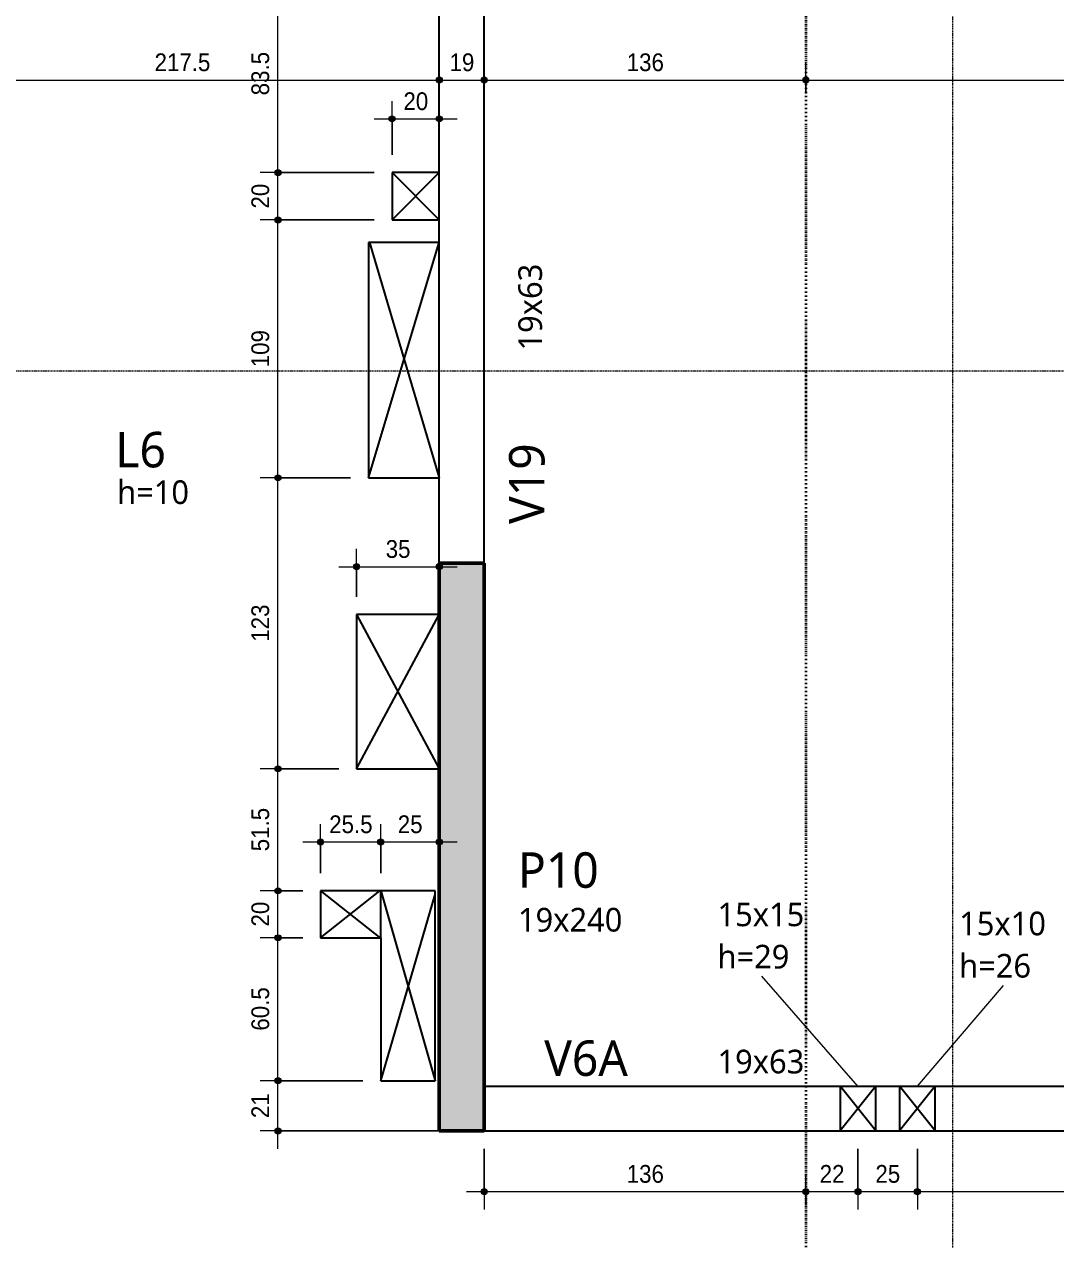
# Model space of a CAD drawing. Header units: centimetres. Extents: x -2198 to 42786, y -3196 to 88064.
# Drawn here: x -82 to 354, y -73 to 441 of the extents above; entities that cross this region are included whole.
import ezdxf

# ---------------------------------------------------------------- set-up
doc = ezdxf.new("R2010")
doc.units = ezdxf.units.CM
for name, pattern in [('Centro de 6 mm', [1.32, 0.6, -0.24, 0.24, -0.24]), ('Dash dot', [1.5875, 0.635, -0.47625, 0, -0.47625]), ('Traço', [0.635, 0.3175, -0.3175])]:
    doc.linetypes.add(name, pattern=pattern)
for name, color, linetype, lineweight in [('A-ANNO-DIMS', 7, 'Continuous', 9), ('A-ANNO-DIMS-50', 7, 'Continuous', 9), ('A-DETL-THIN', 7, 'Continuous', 25), ('A-FLOR', 7, 'Continuous', 25), ('A-FLOR-IDEN', 7, 'Continuous', 9), ('A-GENM', 7, 'Continuous', 25), ('A-GENM-HDLN', 7, 'Traço', 18), ('A-GENM-IDEN', 7, 'Continuous', 9), ('G-ANNO-SYMB', 7, 'Continuous', 9), ('S-BEAM', 7, 'Continuous', 25), ('S-BEAM-HDLN', 7, 'Traço', 25), ('S-BEAM-IDEN', 7, 'Continuous', 9), ('S-COLS', 7, 'Continuous', 25), ('S-COLS-IDEN', 7, 'Continuous', 9), ('S-GRID', 7, 'Continuous', 9)]:
    doc.layers.add(name, color=color, linetype=linetype, lineweight=lineweight)
doc.styles.add('Arial_2', font='arial.ttf', dxfattribs={"width": 0.9, "height": 7.5})
doc.styles.add('Gadugi', font='gadugi.ttf', dxfattribs={"height": 15})
doc.styles.add('Gadugi_1', font='gadugi.ttf', dxfattribs={"height": 10})
doc.dimstyles.new('PED_1_5mm_ESQ', dxfattribs={"dimscale": 30.48, "dimtxt": 7.651945, "dimasz": 0.328084, "dimexe": 0.246063, "dimexo": 0.246063, "dimgap": 0.049213, "dimtad": 1, "dimdec": 1, "dimrnd": 0.5, "dimdsep": 46, "dimtxsty": 'Arial_2', "dimblk1": 'DOTSMALL', "dimblk2": 'DOTSMALL', "dimsah": 1, "dimcen": 0.09, "dimdle": 0.246063, "dimazin": 0, "dimtfac": 1, "dimtdec": 4, "dimtix": 1, "dimtmove": 0, "dimatfit": 3, "dimfxl": 1, "dimtvp": 1, "dimtolj": 1, "dimtzin": 0, "dimarcsym": 2})

# ---------------------------------------------------------------- blocks, each defined once
blk = doc.blocks.new('PED_FURO_RETANGULAR_R04_2020 - 15x10x26-3623036-PL E 001 - FORMA DO PAVIMENTO TIPO 1')
at = {"layer": 'A-GENM-HDLN'}
for p, q in [((-7.5, 9.5), (7.5, -9.5)), ((-7.5, -9.5), (7.5, 9.5)), ((-7.5, -9.5), (-7.5, 9.5)), ((7.5, 9.5), (7.5, -9.5))]:
    blk.add_line(p, q, dxfattribs=at)
blk = doc.blocks.new('PED_FURO_RETANGULAR_R04_2020 - 15x15x29-V1-PL E 001 - FORMA DO PAVIMENTO TIPO 1')
at = {"layer": 'A-GENM-HDLN'}
for p, q in [((-7.5, 9.5), (7.5, -9.5)), ((-7.5, -9.5), (7.5, 9.5)), ((-7.5, -9.5), (-7.5, 9.5)), ((7.5, 9.5), (7.5, -9.5))]:
    blk.add_line(p, q, dxfattribs=at)
blk = doc.blocks.new('DIMBLOCK12-PL E 001 - FORMA DO PAVIMENTO TIPO 1')
at = {"layer": 'A-ANNO-DIMS-50'}
h = blk.add_hatch(color=256, dxfattribs=at)
edge = h.paths.add_edge_path(flags=0)
edge.add_arc((-124.36, 417.26), 1.25, 0, 360)
h = blk.add_hatch(color=256, dxfattribs=at)
edge = h.paths.add_edge_path(flags=0)
edge.add_arc((93.14, 417.26), 1.25, 0, 360)
for p, q in [((-124.36, 411.53), (-124.36, 424.76)), ((93.14, 411.53), (93.14, 424.76)), ((-124.36, 417.26), (93.14, 417.26)), ((-124.36, 417.26), (-124.36, 411.53)), ((93.14, 417.26), (93.14, 411.53))]:
    blk.add_line(p, q, dxfattribs=at)
for centre in [(-124.36, 417.26), (93.14, 417.26)]:
    blk.add_circle(centre, 1.25, dxfattribs=at)
at = {"layer": 'A-ANNO-DIMS-50', "color": 0, "insert": (-27.27, 428.5), "char_height": 7.5, "width": 27.9708, "attachment_point": 1, "line_spacing_factor": 0.941778, "style": 'Arial_2'}
blk.add_mtext('217.5', dxfattribs=at)
blk = doc.blocks.new('_DotSmall')
at = {"color": 0, "linetype": 'ByBlock', "const_width": 0.5}
blk.add_lwpolyline([(-0.0625, 0, 1), (0.0625, 0, 1)], format="xyb", close=True, dxfattribs=at)
blk = doc.blocks.new('DIMBLOCK13-PL E 001 - FORMA DO PAVIMENTO TIPO 1')
at = {"layer": 'A-ANNO-DIMS-50'}
h = blk.add_hatch(color=256, dxfattribs=at)
edge = h.paths.add_edge_path(flags=0)
edge.add_arc((93.14, 417.26), 1.25, 0, 360)
h = blk.add_hatch(color=256, dxfattribs=at)
edge = h.paths.add_edge_path(flags=0)
edge.add_arc((112.14, 417.26), 1.25, 0, 360)
for p, q in [((93.14, 411.53), (93.14, 424.76)), ((112.14, 411.53), (112.14, 424.76)), ((93.14, 417.26), (112.14, 417.26)), ((93.14, 417.26), (93.14, 411.53)), ((112.14, 417.26), (112.14, 411.53))]:
    blk.add_line(p, q, dxfattribs=at)
for centre in [(93.14, 417.26), (112.14, 417.26)]:
    blk.add_circle(centre, 1.25, dxfattribs=at)
at = {"layer": 'A-ANNO-DIMS-50', "color": 0, "insert": (97.46, 428.5), "char_height": 7.5, "width": 12.4315, "attachment_point": 1, "line_spacing_factor": 0.941778, "style": 'Arial_2'}
blk.add_mtext('19', dxfattribs=at)
blk = doc.blocks.new('DIMBLOCK14-PL E 001 - FORMA DO PAVIMENTO TIPO 1')
at = {"layer": 'A-ANNO-DIMS-50'}
h = blk.add_hatch(color=256, dxfattribs=at)
edge = h.paths.add_edge_path(flags=0)
edge.add_arc((112.14, 417.26), 1.25, 0, 360)
h = blk.add_hatch(color=256, dxfattribs=at)
edge = h.paths.add_edge_path(flags=0)
edge.add_arc((248.14, 417.26), 1.25, 0, 360)
for p, q in [((112.14, 411.53), (112.14, 424.76)), ((248.14, 411.53), (248.14, 424.76)), ((112.14, 417.26), (248.14, 417.26)), ((112.14, 417.26), (112.14, 411.53)), ((248.14, 417.26), (248.14, 411.53))]:
    blk.add_line(p, q, dxfattribs=at)
for centre in [(112.14, 417.26), (248.14, 417.26)]:
    blk.add_circle(centre, 1.25, dxfattribs=at)
at = {"layer": 'A-ANNO-DIMS-50', "color": 0, "insert": (172.37, 428.5), "char_height": 7.5, "width": 18.6472, "attachment_point": 1, "line_spacing_factor": 0.941778, "style": 'Arial_2'}
blk.add_mtext('136', dxfattribs=at)
blk = doc.blocks.new('DIMBLOCK15-PL E 001 - FORMA DO PAVIMENTO TIPO 1')
at = {"layer": 'A-ANNO-DIMS-50'}
h = blk.add_hatch(color=256, dxfattribs=at)
edge = h.paths.add_edge_path(flags=0)
edge.add_arc((248.14, 417.26), 1.25, 0, 360)
h = blk.add_hatch(color=256, dxfattribs=at)
edge = h.paths.add_edge_path(flags=0)
edge.add_arc((811.15, 417.26), 1.25, 0, 360)
for p, q in [((248.14, 411.53), (248.14, 424.76)), ((811.15, 411.53), (811.15, 424.76)), ((248.14, 417.26), (811.15, 417.26)), ((248.14, 417.26), (248.14, 411.53)), ((811.15, 417.26), (811.15, 411.53))]:
    blk.add_line(p, q, dxfattribs=at)
for centre in [(248.14, 417.26), (811.15, 417.26)]:
    blk.add_circle(centre, 1.25, dxfattribs=at)
at = {"layer": 'A-ANNO-DIMS-50', "color": 0, "insert": (521.87, 428.5), "char_height": 7.5, "width": 18.6472, "attachment_point": 1, "line_spacing_factor": 0.941778, "style": 'Arial_2'}
blk.add_mtext('563', dxfattribs=at)
blk = doc.blocks.new('DIMBLOCK133-PL E 001 - FORMA DO PAVIMENTO TIPO 1')
at = {"layer": 'A-ANNO-DIMS-50'}
h = blk.add_hatch(color=256, dxfattribs=at)
edge = h.paths.add_edge_path(flags=0)
edge.add_arc((24.91, -5.63), 1.25, 0, 360)
h = blk.add_hatch(color=256, dxfattribs=at)
edge = h.paths.add_edge_path(flags=0)
edge.add_arc((24.91, -26.88), 1.25, 0, 360)
for p, q in [((60.86, -5.63), (17.41, -5.63)), ((24.91, -34.38), (24.91, -5.63)), ((24.91, -5.63), (60.86, -5.63)), ((104.64, -26.88), (17.41, -26.88)), ((24.91, -26.88), (104.64, -26.88))]:
    blk.add_line(p, q, dxfattribs=at)
for centre in [(24.91, -5.63), (24.91, -26.88)]:
    blk.add_circle(centre, 1.25, dxfattribs=at)
at = {"layer": 'A-ANNO-DIMS-50', "color": 0, "insert": (13.68, -21.44), "char_height": 7.5, "width": 12.4315, "attachment_point": 1, "rotation": 90, "line_spacing_factor": 0.941778, "style": 'Arial_2'}
blk.add_mtext('21', dxfattribs=at)
blk = doc.blocks.new('DIMBLOCK134-PL E 001 - FORMA DO PAVIMENTO TIPO 1')
at = {"layer": 'A-ANNO-DIMS-50'}
h = blk.add_hatch(color=256, dxfattribs=at)
edge = h.paths.add_edge_path(flags=0)
edge.add_arc((24.91, 54.79), 1.25, 0, 360)
h = blk.add_hatch(color=256, dxfattribs=at)
edge = h.paths.add_edge_path(flags=0)
edge.add_arc((24.91, -5.63), 1.25, 0, 360)
for p, q in [((35.41, 54.79), (17.41, 54.79)), ((24.91, -5.63), (24.91, 54.79)), ((24.91, 54.79), (35.41, 54.79)), ((60.86, -5.63), (17.41, -5.63)), ((24.91, -5.63), (60.86, -5.63))]:
    blk.add_line(p, q, dxfattribs=at)
for centre in [(24.91, 54.79), (24.91, -5.63)]:
    blk.add_circle(centre, 1.25, dxfattribs=at)
at = {"layer": 'A-ANNO-DIMS-50', "color": 0, "insert": (13.68, 15.52), "char_height": 7.5, "width": 21.7551, "attachment_point": 1, "rotation": 90, "line_spacing_factor": 0.941778, "style": 'Arial_2'}
blk.add_mtext('60.5', dxfattribs=at)
blk = doc.blocks.new('DIMBLOCK135-PL E 001 - FORMA DO PAVIMENTO TIPO 1')
at = {"layer": 'A-ANNO-DIMS-50'}
h = blk.add_hatch(color=256, dxfattribs=at)
edge = h.paths.add_edge_path(flags=0)
edge.add_arc((24.91, 74.62), 1.25, 0, 360)
h = blk.add_hatch(color=256, dxfattribs=at)
edge = h.paths.add_edge_path(flags=0)
edge.add_arc((24.91, 54.79), 1.25, 0, 360)
for p, q in [((35.41, 74.62), (17.41, 74.62)), ((24.91, 54.79), (24.91, 74.62)), ((24.91, 74.62), (35.41, 74.62)), ((35.41, 54.79), (17.41, 54.79)), ((24.91, 54.79), (35.41, 54.79))]:
    blk.add_line(p, q, dxfattribs=at)
for centre in [(24.91, 74.62), (24.91, 54.79)]:
    blk.add_circle(centre, 1.25, dxfattribs=at)
at = {"layer": 'A-ANNO-DIMS-50', "color": 0, "insert": (13.68, 59.53), "char_height": 7.5, "width": 12.4315, "attachment_point": 1, "rotation": 90, "line_spacing_factor": 0.941778, "style": 'Arial_2'}
blk.add_mtext('20', dxfattribs=at)
blk = doc.blocks.new('DIMBLOCK136-PL E 001 - FORMA DO PAVIMENTO TIPO 1')
at = {"layer": 'A-ANNO-DIMS-50'}
h = blk.add_hatch(color=256, dxfattribs=at)
edge = h.paths.add_edge_path(flags=0)
edge.add_arc((24.91, 126.16), 1.25, 0, 360)
h = blk.add_hatch(color=256, dxfattribs=at)
edge = h.paths.add_edge_path(flags=0)
edge.add_arc((24.91, 74.62), 1.25, 0, 360)
for p, q in [((50.64, 126.16), (17.41, 126.16)), ((24.91, 74.62), (24.91, 126.16)), ((24.91, 126.16), (50.64, 126.16)), ((35.41, 74.62), (17.41, 74.62)), ((24.91, 74.62), (35.41, 74.62))]:
    blk.add_line(p, q, dxfattribs=at)
for centre in [(24.91, 126.16), (24.91, 74.62)]:
    blk.add_circle(centre, 1.25, dxfattribs=at)
at = {"layer": 'A-ANNO-DIMS-50', "color": 0, "insert": (13.68, 91.32), "char_height": 7.5, "width": 21.7551, "attachment_point": 1, "rotation": 90, "line_spacing_factor": 0.941778, "style": 'Arial_2'}
blk.add_mtext('51.5', dxfattribs=at)
blk = doc.blocks.new('DIMBLOCK137-PL E 001 - FORMA DO PAVIMENTO TIPO 1')
at = {"layer": 'A-ANNO-DIMS-50'}
h = blk.add_hatch(color=256, dxfattribs=at)
edge = h.paths.add_edge_path(flags=0)
edge.add_arc((24.91, 249.12), 1.25, 0, 360)
h = blk.add_hatch(color=256, dxfattribs=at)
edge = h.paths.add_edge_path(flags=0)
edge.add_arc((24.91, 126.16), 1.25, 0, 360)
for p, q in [((55.64, 249.12), (17.41, 249.12)), ((24.91, 126.16), (24.91, 249.12)), ((24.91, 249.12), (55.64, 249.12)), ((50.64, 126.16), (17.41, 126.16)), ((24.91, 126.16), (50.64, 126.16))]:
    blk.add_line(p, q, dxfattribs=at)
for centre in [(24.91, 249.12), (24.91, 126.16)]:
    blk.add_circle(centre, 1.25, dxfattribs=at)
at = {"layer": 'A-ANNO-DIMS-50', "color": 0, "insert": (13.68, 179.87), "char_height": 7.5, "width": 18.6472, "attachment_point": 1, "rotation": 90, "line_spacing_factor": 0.941778, "style": 'Arial_2'}
blk.add_mtext('123', dxfattribs=at)
blk = doc.blocks.new('DIMBLOCK138-PL E 001 - FORMA DO PAVIMENTO TIPO 1')
at = {"layer": 'A-ANNO-DIMS-50'}
h = blk.add_hatch(color=256, dxfattribs=at)
edge = h.paths.add_edge_path(flags=0)
edge.add_arc((24.91, 358.12), 1.25, 0, 360)
h = blk.add_hatch(color=256, dxfattribs=at)
edge = h.paths.add_edge_path(flags=0)
edge.add_arc((24.91, 249.12), 1.25, 0, 360)
for p, q in [((65.64, 358.12), (17.41, 358.12)), ((24.91, 249.12), (24.91, 358.12)), ((24.91, 358.12), (65.64, 358.12)), ((55.64, 249.12), (17.41, 249.12)), ((24.91, 249.12), (55.64, 249.12))]:
    blk.add_line(p, q, dxfattribs=at)
for centre in [(24.91, 358.12), (24.91, 249.12)]:
    blk.add_circle(centre, 1.25, dxfattribs=at)
at = {"layer": 'A-ANNO-DIMS-50', "color": 0, "insert": (13.68, 295.85), "char_height": 7.5, "width": 18.6472, "attachment_point": 1, "rotation": 90, "line_spacing_factor": 0.941778, "style": 'Arial_2'}
blk.add_mtext('109', dxfattribs=at)
blk = doc.blocks.new('DIMBLOCK139-PL E 001 - FORMA DO PAVIMENTO TIPO 1')
at = {"layer": 'A-ANNO-DIMS-50'}
h = blk.add_hatch(color=256, dxfattribs=at)
edge = h.paths.add_edge_path(flags=0)
edge.add_arc((24.91, 378.12), 1.25, 0, 360)
h = blk.add_hatch(color=256, dxfattribs=at)
edge = h.paths.add_edge_path(flags=0)
edge.add_arc((24.91, 358.12), 1.25, 0, 360)
for p, q in [((65.64, 378.12), (17.41, 378.12)), ((24.91, 358.12), (24.91, 378.12)), ((24.91, 378.12), (65.64, 378.12)), ((65.64, 358.12), (17.41, 358.12)), ((24.91, 358.12), (65.64, 358.12))]:
    blk.add_line(p, q, dxfattribs=at)
for centre in [(24.91, 378.12), (24.91, 358.12)]:
    blk.add_circle(centre, 1.25, dxfattribs=at)
at = {"layer": 'A-ANNO-DIMS-50', "color": 0, "insert": (13.68, 362.94), "char_height": 7.5, "width": 12.4315, "attachment_point": 1, "rotation": 90, "line_spacing_factor": 0.941778, "style": 'Arial_2'}
blk.add_mtext('20', dxfattribs=at)
blk = doc.blocks.new('DIMBLOCK140-PL E 001 - FORMA DO PAVIMENTO TIPO 1')
at = {"layer": 'A-ANNO-DIMS-50'}
h = blk.add_hatch(color=256, dxfattribs=at)
edge = h.paths.add_edge_path(flags=0)
edge.add_arc((24.91, 461.57), 1.25, 0, 360)
h = blk.add_hatch(color=256, dxfattribs=at)
edge = h.paths.add_edge_path(flags=0)
edge.add_arc((24.91, 378.12), 1.25, 0, 360)
for p, q in [((65.64, 461.57), (17.41, 461.57)), ((24.91, 378.12), (24.91, 461.57)), ((24.91, 461.57), (65.64, 461.57)), ((65.64, 378.12), (17.41, 378.12)), ((24.91, 378.12), (65.64, 378.12))]:
    blk.add_line(p, q, dxfattribs=at)
for centre in [(24.91, 461.57), (24.91, 378.12)]:
    blk.add_circle(centre, 1.25, dxfattribs=at)
at = {"layer": 'A-ANNO-DIMS-50', "color": 0, "insert": (13.68, 410.78), "char_height": 7.5, "width": 21.7551, "attachment_point": 1, "rotation": 90, "line_spacing_factor": 0.941778, "style": 'Arial_2'}
blk.add_mtext('83.5', dxfattribs=at)
blk = doc.blocks.new('DIMBLOCK142-PL E 001 - FORMA DO PAVIMENTO TIPO 1')
at = {"layer": 'A-ANNO-DIMS-50'}
h = blk.add_hatch(color=256, dxfattribs=at)
edge = h.paths.add_edge_path(flags=0)
edge.add_arc((42.91, 95.26), 1.25, 0, 360)
h = blk.add_hatch(color=256, dxfattribs=at)
edge = h.paths.add_edge_path(flags=0)
edge.add_arc((68.36, 95.26), 1.25, 0, 360)
for p, q in [((42.91, 82.12), (42.91, 102.76)), ((68.36, 82.12), (68.36, 102.76)), ((35.41, 95.26), (68.36, 95.26)), ((42.91, 95.26), (42.91, 82.12)), ((68.36, 95.26), (68.36, 82.12))]:
    blk.add_line(p, q, dxfattribs=at)
for centre in [(42.91, 95.26), (68.36, 95.26)]:
    blk.add_circle(centre, 1.25, dxfattribs=at)
at = {"layer": 'A-ANNO-DIMS-50', "color": 0, "insert": (46.57, 106.49), "char_height": 7.5, "width": 21.7551, "attachment_point": 1, "line_spacing_factor": 0.941778, "style": 'Arial_2'}
blk.add_mtext('25.5', dxfattribs=at)
blk = doc.blocks.new('DIMBLOCK143-PL E 001 - FORMA DO PAVIMENTO TIPO 1')
at = {"layer": 'A-ANNO-DIMS-50'}
h = blk.add_hatch(color=256, dxfattribs=at)
edge = h.paths.add_edge_path(flags=0)
edge.add_arc((68.36, 95.26), 1.25, 0, 360)
h = blk.add_hatch(color=256, dxfattribs=at)
edge = h.paths.add_edge_path(flags=0)
edge.add_arc((93.14, 95.26), 1.25, 0, 360)
for p, q in [((68.36, 82.12), (68.36, 102.76)), ((93.14, 89.52), (93.14, 102.76)), ((68.36, 95.26), (100.64, 95.26)), ((68.36, 95.26), (68.36, 82.12)), ((93.14, 95.26), (93.14, 89.52))]:
    blk.add_line(p, q, dxfattribs=at)
for centre in [(68.36, 95.26), (93.14, 95.26)]:
    blk.add_circle(centre, 1.25, dxfattribs=at)
at = {"layer": 'A-ANNO-DIMS-50', "color": 0, "insert": (75.57, 106.49), "char_height": 7.5, "width": 12.4315, "attachment_point": 1, "line_spacing_factor": 0.941778, "style": 'Arial_2'}
blk.add_mtext('25', dxfattribs=at)
blk = doc.blocks.new('DIMBLOCK144-PL E 001 - FORMA DO PAVIMENTO TIPO 1')
at = {"layer": 'A-ANNO-DIMS-50'}
h = blk.add_hatch(color=256, dxfattribs=at)
edge = h.paths.add_edge_path(flags=0)
edge.add_arc((58.14, 211.58), 1.25, 0, 360)
h = blk.add_hatch(color=256, dxfattribs=at)
edge = h.paths.add_edge_path(flags=0)
edge.add_arc((93.14, 211.58), 1.25, 0, 360)
for p, q in [((58.14, 198.85), (58.14, 219.08)), ((93.14, 205.85), (93.14, 219.08)), ((50.64, 211.58), (100.64, 211.58)), ((58.14, 211.58), (58.14, 198.85)), ((93.14, 211.58), (93.14, 205.85))]:
    blk.add_line(p, q, dxfattribs=at)
for centre in [(58.14, 211.58), (93.14, 211.58)]:
    blk.add_circle(centre, 1.25, dxfattribs=at)
at = {"layer": 'A-ANNO-DIMS-50', "color": 0, "insert": (70.46, 222.82), "char_height": 7.5, "width": 12.4315, "attachment_point": 1, "line_spacing_factor": 0.941778, "style": 'Arial_2'}
blk.add_mtext('35', dxfattribs=at)
blk = doc.blocks.new('DIMBLOCK145-PL E 001 - FORMA DO PAVIMENTO TIPO 1')
at = {"layer": 'A-ANNO-DIMS-50'}
h = blk.add_hatch(color=256, dxfattribs=at)
edge = h.paths.add_edge_path(flags=0)
edge.add_arc((73.14, 400.82), 1.25, 0, 360)
h = blk.add_hatch(color=256, dxfattribs=at)
edge = h.paths.add_edge_path(flags=0)
edge.add_arc((93.14, 400.82), 1.25, 0, 360)
for p, q in [((73.14, 385.62), (73.14, 408.32)), ((93.14, 395.08), (93.14, 408.32)), ((65.64, 400.82), (100.64, 400.82)), ((73.14, 400.82), (73.14, 385.62)), ((93.14, 400.82), (93.14, 395.08))]:
    blk.add_line(p, q, dxfattribs=at)
for centre in [(73.14, 400.82), (93.14, 400.82)]:
    blk.add_circle(centre, 1.25, dxfattribs=at)
at = {"layer": 'A-ANNO-DIMS-50', "color": 0, "insert": (77.96, 412.05), "char_height": 7.5, "width": 12.4315, "attachment_point": 1, "line_spacing_factor": 0.941778, "style": 'Arial_2'}
blk.add_mtext('20', dxfattribs=at)
blk = doc.blocks.new('DIMBLOCK154-PL E 001 - FORMA DO PAVIMENTO TIPO 1')
at = {"layer": 'A-ANNO-DIMS-50'}
h = blk.add_hatch(color=256, dxfattribs=at)
edge = h.paths.add_edge_path(flags=0)
edge.add_arc((112.14, -52.5), 1.25, 0, 360)
h = blk.add_hatch(color=256, dxfattribs=at)
edge = h.paths.add_edge_path(flags=0)
edge.add_arc((248.14, -52.5), 1.25, 0, 360)
for p, q in [((112.14, -34.38), (112.14, -60)), ((112.14, -52.5), (112.14, -34.38)), ((248.14, -58.23), (248.14, -45)), ((104.64, -52.5), (248.14, -52.5)), ((248.14, -52.5), (248.14, -58.23))]:
    blk.add_line(p, q, dxfattribs=at)
for centre in [(112.14, -52.5), (248.14, -52.5)]:
    blk.add_circle(centre, 1.25, dxfattribs=at)
at = {"layer": 'A-ANNO-DIMS-50', "color": 0, "insert": (172.37, -41.26), "char_height": 7.5, "width": 18.6472, "attachment_point": 1, "line_spacing_factor": 0.941778, "style": 'Arial_2'}
blk.add_mtext('136', dxfattribs=at)
blk = doc.blocks.new('DIMBLOCK155-PL E 001 - FORMA DO PAVIMENTO TIPO 1')
at = {"layer": 'A-ANNO-DIMS-50'}
h = blk.add_hatch(color=256, dxfattribs=at)
edge = h.paths.add_edge_path(flags=0)
edge.add_arc((248.14, -52.5), 1.25, 0, 360)
h = blk.add_hatch(color=256, dxfattribs=at)
edge = h.paths.add_edge_path(flags=0)
edge.add_arc((270.16, -52.5), 1.25, 0, 360)
for p, q in [((270.16, -34.38), (270.16, -60)), ((270.16, -52.5), (270.16, -34.38)), ((248.14, -58.23), (248.14, -45)), ((248.14, -52.5), (270.16, -52.5)), ((248.14, -52.5), (248.14, -58.23))]:
    blk.add_line(p, q, dxfattribs=at)
for centre in [(248.14, -52.5), (270.16, -52.5)]:
    blk.add_circle(centre, 1.25, dxfattribs=at)
at = {"layer": 'A-ANNO-DIMS-50', "color": 0, "insert": (253.97, -41.26), "char_height": 7.5, "width": 12.4315, "attachment_point": 1, "line_spacing_factor": 0.941778, "style": 'Arial_2'}
blk.add_mtext('22', dxfattribs=at)
blk = doc.blocks.new('DIMBLOCK156-PL E 001 - FORMA DO PAVIMENTO TIPO 1')
at = {"layer": 'A-ANNO-DIMS-50'}
h = blk.add_hatch(color=256, dxfattribs=at)
edge = h.paths.add_edge_path(flags=0)
edge.add_arc((270.16, -52.5), 1.25, 0, 360)
h = blk.add_hatch(color=256, dxfattribs=at)
edge = h.paths.add_edge_path(flags=0)
edge.add_arc((295.27, -52.5), 1.25, 0, 360)
for p, q in [((270.16, -34.38), (270.16, -60)), ((270.16, -52.5), (270.16, -34.38)), ((295.27, -34.38), (295.27, -60)), ((295.27, -52.5), (295.27, -34.38)), ((270.16, -52.5), (295.27, -52.5))]:
    blk.add_line(p, q, dxfattribs=at)
for centre in [(270.16, -52.5), (295.27, -52.5)]:
    blk.add_circle(centre, 1.25, dxfattribs=at)
at = {"layer": 'A-ANNO-DIMS-50', "color": 0, "insert": (277.53, -41.26), "char_height": 7.5, "width": 12.4315, "attachment_point": 1, "line_spacing_factor": 0.941778, "style": 'Arial_2'}
blk.add_mtext('25', dxfattribs=at)
blk = doc.blocks.new('DIMBLOCK157-PL E 001 - FORMA DO PAVIMENTO TIPO 1')
at = {"layer": 'A-ANNO-DIMS-50'}
h = blk.add_hatch(color=256, dxfattribs=at)
edge = h.paths.add_edge_path(flags=0)
edge.add_arc((295.27, -52.5), 1.25, 0, 360)
h = blk.add_hatch(color=256, dxfattribs=at)
edge = h.paths.add_edge_path(flags=0)
edge.add_arc((583.15, -52.5), 1.25, 0, 360)
for p, q in [((295.27, -34.38), (295.27, -60)), ((295.27, -52.5), (295.27, -34.38)), ((583.15, -34.38), (583.15, -60)), ((583.15, -52.5), (583.15, -34.38)), ((295.27, -52.5), (583.15, -52.5))]:
    blk.add_line(p, q, dxfattribs=at)
for centre in [(295.27, -52.5), (583.15, -52.5)]:
    blk.add_circle(centre, 1.25, dxfattribs=at)
at = {"layer": 'A-ANNO-DIMS-50', "color": 0, "insert": (431.44, -41.26), "char_height": 7.5, "width": 18.6472, "attachment_point": 1, "line_spacing_factor": 0.941778, "style": 'Arial_2'}
blk.add_mtext('288', dxfattribs=at)

msp = doc.modelspace()

# ---------------------------------------------------------------- hatches: boundary and pattern name
at = {"layer": 'S-COLS', "true_color": 0x808080}
msp.add_hatch(color=8, dxfattribs=at).paths.add_polyline_path([(112.14, -26.88), (112.14, 213.12), (93.14, 213.12), (93.14, -26.88)], flags=0)

# ---------------------------------------------------------------- linework, layer by layer
at = {"layer": 'A-DETL-THIN'}
for p, q in [((73.14, 378.12), (93.14, 358.12)), ((73.14, 358.12), (93.14, 378.12)), ((63.14, 249.12), (93.14, 348.62)), ((63.64, 348.62), (93.14, 249.12)), ((58.14, 191.35), (93.14, 126.16)), ((58.14, 126.16), (93.14, 191.35)), ((42.91, 74.62), (68.36, 54.53)), ((42.91, 54.79), (68.03, 74.62)), ((68.36, 54.79), (68.36, 74.62)), ((68.36, 74.62), (91.36, -5.63)), ((68.36, -5.63), (91.36, 73.02)), ((277.66, -7.88), (262.66, -26.88)), ((277.66, -26.88), (262.66, -7.88)), ((302.77, -7.88), (287.77, -26.88)), ((302.77, -26.88), (287.77, -7.88))]:
    msp.add_line(p, q, dxfattribs=at)
at = {"layer": 'A-FLOR'}
for p, q in [((93.14, 378.12), (73.14, 378.12)), ((73.14, 378.12), (73.14, 358.12)), ((73.14, 358.12), (93.14, 358.12)), ((93.14, 348.62), (63.14, 348.62)), ((63.14, 348.62), (63.14, 249.12)), ((63.14, 249.12), (93.14, 249.12)), ((93.14, 191.35), (58.14, 191.35)), ((58.14, 191.35), (58.14, 126.16)), ((58.14, 126.16), (93.14, 126.16)), ((42.91, 74.62), (42.91, 54.79)), ((91.36, 74.62), (42.91, 74.62)), ((91.36, -5.63), (91.36, 74.62)), ((42.91, 54.79), (68.36, 54.79)), ((68.36, 54.79), (68.36, -5.63)), ((68.36, -5.63), (91.36, -5.63))]:
    msp.add_line(p, q, dxfattribs=at)
at = {"layer": 'A-GENM-IDEN'}
for p, q in [((270.16, -7.88), (229.46, 38.51)), ((295.27, -7.88), (331.64, 34.65))]:
    msp.add_line(p, q, dxfattribs=at)
at = {"layer": 'G-ANNO-SYMB', "linetype": 'Centro de 6 mm'}
for p, q in [((310.31, -1035.53), (310.31, 860.19)), ((-1847.96, 294.37), (1441.7, 294.37))]:
    msp.add_line(p, q, dxfattribs=at)
at = {"layer": 'S-BEAM'}
for p, q in [((93.14, 213.12), (93.14, 452.12)), ((112.14, 213.12), (112.14, 452.12)), ((112.14, -7.88), (811.15, -7.88)), ((112.14, -26.88), (811.15, -26.88))]:
    msp.add_line(p, q, dxfattribs=at)
at = {"layer": 'S-BEAM-HDLN', "linetype": 'Continuous'}
for p, q in [((262.66, -7.88), (262.66, -26.88)), ((277.66, -26.88), (277.66, -7.88)), ((287.77, -7.88), (287.77, -26.88)), ((302.77, -26.88), (302.77, -7.88))]:
    msp.add_line(p, q, dxfattribs=at)
at = {"layer": 'S-COLS', "lineweight": 50}
for p, q in [((93.14, -26.88), (93.14, 213.12)), ((93.14, 213.12), (112.14, 213.12)), ((112.14, 213.12), (112.14, -26.88)), ((112.14, -26.88), (93.14, -26.88))]:
    msp.add_line(p, q, dxfattribs=at)
at = {"layer": 'S-GRID', "color": 40, "linetype": 'Dash dot', "lineweight": 35, "true_color": 0xffc000}
msp.add_line((248.14, 994.48), (248.14, -1126.27), dxfattribs=at)

# ---------------------------------------------------------------- block references
at = {"layer": 'A-GENM', "linetype": 'Traço', "lineweight": 18, "rotation": 180}
for name, p in [('PED_FURO_RETANGULAR_R04_2020 - 15x15x29-V1-PL E 001 - FORMA DO PAVIMENTO TIPO 1', (270.16, -17.38)), ('PED_FURO_RETANGULAR_R04_2020 - 15x10x26-3623036-PL E 001 - FORMA DO PAVIMENTO TIPO 1', (295.27, -17.38))]:
    msp.add_blockref(name, p, dxfattribs=at)

# ---------------------------------------------------------------- texts
at = {"layer": 'A-FLOR-IDEN', "attachment_point": 1}
for s, insert, char_height, width, style in [('L6', (-43.87, 268.55), 15, 26.0548, 'Gadugi'), ('h=10', (-43.09, 248.08), 10, 39.6835, 'Gadugi_1')]:
    msp.add_mtext(s, dxfattribs=dict(at, insert=insert, char_height=char_height, width=width, style=style))
at = {"layer": 'A-GENM-IDEN', "char_height": 10, "attachment_point": 1, "style": 'Gadugi_1'}
for s, insert, width in [('15x15', (210.76, 69.66), 44.8945), ('15x10', (312.94, 65.8), 44.8945), ('h=29', (210.76, 51.8), 39.6835), ('h=26', (312.94, 47.94), 39.6835)]:
    msp.add_mtext(s, dxfattribs=dict(at, insert=insert, width=width))
at = {"layer": 'S-BEAM-IDEN', "attachment_point": 1, "rotation": 90}
for s, insert, char_height, width, style in [('19x63', (126.53, 302.93), 10, 44.8945, 'Gadugi_1'), ('V19', (122.6, 229.63), 15, 44.0928, 'Gadugi')]:
    msp.add_mtext(s, dxfattribs=dict(at, insert=insert, char_height=char_height, width=width, style=style))
at = {"layer": 'S-BEAM-IDEN', "attachment_point": 1}
for s, insert, char_height, width, style in [('V6A', (137.47, 11.39), 15, 46.4979, 'Gadugi'), ('19x63', (210.76, 7.46), 10, 44.8945, 'Gadugi_1')]:
    msp.add_mtext(s, dxfattribs=dict(at, insert=insert, char_height=char_height, width=width, style=style))
at = {"layer": 'S-COLS-IDEN', "attachment_point": 1}
for s, insert, char_height, width, style in [('P10', (126.38, 90.88), 15, 42.4894, 'Gadugi'), ('19x240', (126.38, 67.39), 10, 54.1139, 'Gadugi_1')]:
    msp.add_mtext(s, dxfattribs=dict(at, insert=insert, char_height=char_height, width=width, style=style))

# ---------------------------------------------------------------- dimensions: what is measured, and where the dimension line sits
at = {"layer": 'A-ANNO-DIMS'}
for base, p1, p2, override, picture, middle in [((24.9146, 461.5727), (73.1358, 378.1188), (73.1358, 461.5727), {"dimpost": '<>', "dimfxl": 83.45392}, 'DIMBLOCK140-PL E 001 - FORMA DO PAVIMENTO TIPO 1', (19.5828, 419.8458)), ((24.91, 378.12), (73.14, 358.12), (73.14, 378.12), {"dimpost": '<>', "dimfxl": 19.999721}, 'DIMBLOCK139-PL E 001 - FORMA DO PAVIMENTO TIPO 1', (19.59, 368.12)), ((24.91, 358.12), (63.14, 249.12), (73.14, 358.12), {"dimpost": '<>', "dimfxl": 109.45738}, 'DIMBLOCK138-PL E 001 - FORMA DO PAVIMENTO TIPO 1', (19.59, 303.62)), ((24.91, 249.12), (58.14, 126.16), (63.14, 249.12), {"dimpost": '<>', "dimfxl": 123.064435}, 'DIMBLOCK137-PL E 001 - FORMA DO PAVIMENTO TIPO 1', (19.58, 187.64)), ((24.91, 126.16), (42.91, 74.62), (58.14, 126.16), {"dimpost": '<>', "dimfxl": 53.738793}, 'DIMBLOCK136-PL E 001 - FORMA DO PAVIMENTO TIPO 1', (19.59, 100.39)), ((24.91, 74.62), (42.91, 54.79), (42.91, 74.62), {"dimpost": '<>', "dimfxl": 19.827348}, 'DIMBLOCK135-PL E 001 - FORMA DO PAVIMENTO TIPO 1', (19.59, 64.71)), ((24.91, 54.79), (68.36, -5.63), (42.91, 54.79), {"dimpost": '<>', "dimfxl": 65.562553}, 'DIMBLOCK134-PL E 001 - FORMA DO PAVIMENTO TIPO 1', (19.59, 24.58)), ((24.9146, -5.6309), (112.1355, -26.8807), (68.3612, -5.6309), {"dimpost": '<>', "dimfxl": 48.659423}, 'DIMBLOCK133-PL E 001 - FORMA DO PAVIMENTO TIPO 1', (19.6493, -16.2558))]:
    dim = msp.add_linear_dim(base=base, p1=p1, p2=p2, angle=90, dimstyle='PED_1_5mm_ESQ', override=override, dxfattribs=at)
    dim.commit()
    dim.dimension.update_dxf_attribs({"geometry": picture, "text_midpoint": middle})
for base, p1, p2, override, picture, middle in [((93.14, 417.26), (-124.36, 419.03), (93.14, 419.03), {"dimpost": '<>', "dimfxl": 217.5}, 'DIMBLOCK12-PL E 001 - FORMA DO PAVIMENTO TIPO 1', (-15.61, 422.59)), ((112.14, 417.26), (93.14, 419.03), (112.14, 419.03), {"dimpost": '<>', "dimfxl": 19}, 'DIMBLOCK13-PL E 001 - FORMA DO PAVIMENTO TIPO 1', (102.64, 422.59)), ((248.14, 417.26), (112.14, 419.03), (248.14, 419.03), {"dimpost": '<>', "dimfxl": 136.00452}, 'DIMBLOCK14-PL E 001 - FORMA DO PAVIMENTO TIPO 1', (180.14, 422.6)), ((811.15, 417.26), (248.14, 419.03), (811.15, 419.03), {"dimpost": '<>', "dimfxl": 563.007789}, 'DIMBLOCK15-PL E 001 - FORMA DO PAVIMENTO TIPO 1', (529.64, 422.6)), ((93.14, 400.82), (73.14, 378.12), (93.14, 402.58), {"dimpost": '<>', "dimfxl": 31.599356}, 'DIMBLOCK145-PL E 001 - FORMA DO PAVIMENTO TIPO 1', (83.14, 406.15)), ((93.14, 211.58), (58.14, 191.35), (93.14, 213.35), {"dimpost": '<>', "dimfxl": 41.342872}, 'DIMBLOCK144-PL E 001 - FORMA DO PAVIMENTO TIPO 1', (75.64, 216.92)), ((68.3612, 95.2555), (42.9137, 74.6188), (68.3612, 74.6188), {"dimpost": '<>', "dimfxl": 25.447556}, 'DIMBLOCK142-PL E 001 - FORMA DO PAVIMENTO TIPO 1', (55.6374, 100.5848)), ((93.14, 95.26), (68.36, 74.62), (93.14, 97.02), {"dimpost": '<>', "dimfxl": 33.402399}, 'DIMBLOCK143-PL E 001 - FORMA DO PAVIMENTO TIPO 1', (80.75, 100.58)), ((248.14, -52.5), (112.14, -26.88), (248.14, -50.73), {"dimpost": '<>', "dimfxl": 138.079492}, 'DIMBLOCK154-PL E 001 - FORMA DO PAVIMENTO TIPO 1', (180.14, -47.16)), ((270.16, -52.5), (248.14, -50.73), (270.16, -26.88), {"dimpost": '<>', "dimfxl": 32.459092}, 'DIMBLOCK155-PL E 001 - FORMA DO PAVIMENTO TIPO 1', (259.15, -47.23)), ((295.27, -52.5), (270.16, -26.88), (295.27, -26.88), {"dimpost": '<>', "dimfxl": 25.108107}, 'DIMBLOCK156-PL E 001 - FORMA DO PAVIMENTO TIPO 1', (282.71, -47.17)), ((583.15, -52.5), (295.27, -26.88), (583.15, -26.88), {"dimpost": '<>', "dimfxl": 287.879581}, 'DIMBLOCK157-PL E 001 - FORMA DO PAVIMENTO TIPO 1', (439.21, -47.17))]:
    dim = msp.add_linear_dim(base=base, p1=p1, p2=p2, dimstyle='PED_1_5mm_ESQ', override=override, dxfattribs=at)
    dim.commit()
    dim.dimension.update_dxf_attribs({"geometry": picture, "text_midpoint": middle})

doc.saveas('drawing.dxf')
